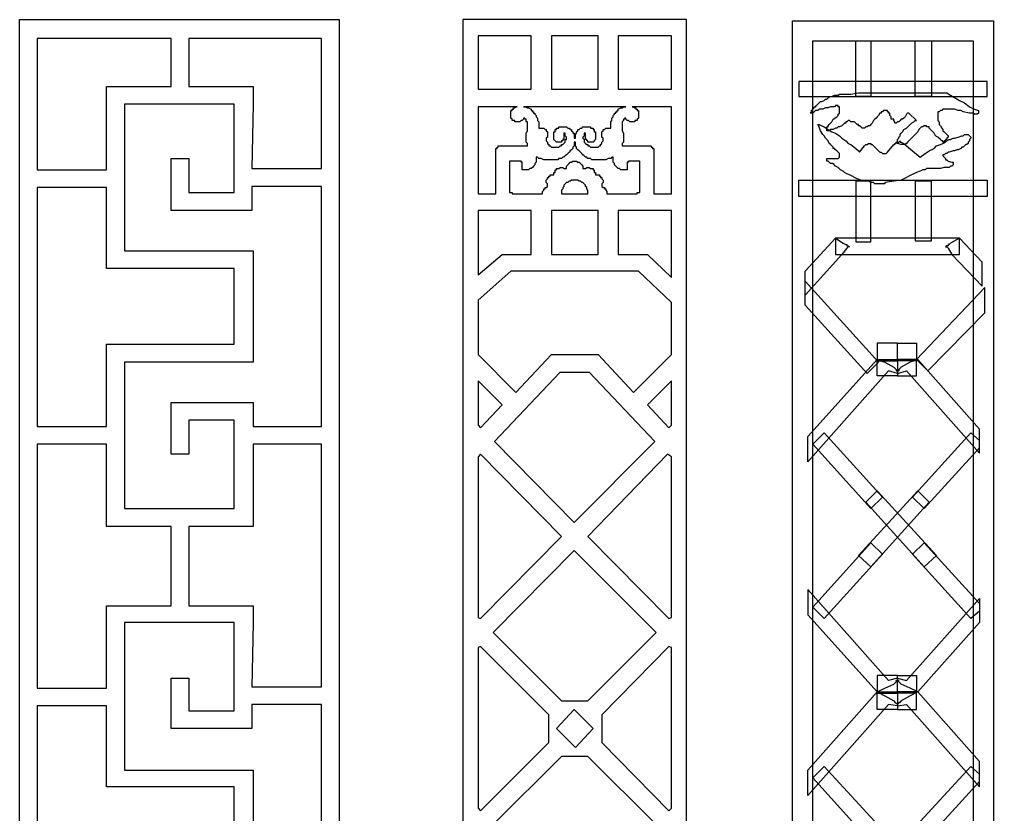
# Model space of a CAD drawing. Extents: x -66030 to 95157, y -13132 to 45879.
# Drawn here: x -4626 to -1615, y 34384 to 36841 of the extents above; entities that cross this region are included whole.
import ezdxf

# ---------------------------------------------------------------- set-up
doc = ezdxf.new("R2010")
doc.units = 0
doc.header["$LTSCALE"] = 100
doc.header["$MEASUREMENT"] = 0
doc.layers.add('3', color=11, linetype='CONTINUOUS')

msp = doc.modelspace()

# ---------------------------------------------------------------- linework, layer by layer
at = {"layer": '3'}
for points in [[(-3638, 31868.9), (-4626.2, 31868.9), (-4626.2, 36841.2), (-3638, 36841.2), (-3638, 31868.9)], [(-3255.2, 31868.9), (-2563.8, 31868.9), (-2563.8, 36841.2), (-3255.2, 36841.2), (-3255.2, 31868.9)], [(-1614.7, 31865), (-2235.7, 31865), (-2235.7, 36837.3), (-1614.7, 36837.3), (-1614.7, 31865)], [(-4571.5, 36376.4), (-4356.7, 36376.4), (-4356.7, 36634.2), (-4356.7, 36634.2), (-4157.5, 36634.2), (-4157.5, 36782.6), (-4571.5, 36782.6), (-4571.5, 36376.4)], [(-4102.8, 36782.6), (-4102.8, 36634.2), (-3962.2, 36634.2), (-3903.6, 36634.2), (-3903.6, 36579.5), (-3907.5, 36380.3), (-3692.7, 36380.3), (-3692.7, 36782.6), (-4102.8, 36782.6)], [(-3044.3, 36790.4), (-3208.3, 36790.4), (-3208.3, 36626.4), (-3044.3, 36626.4), (-3044.3, 36661.6), (-3044.3, 36790.4)], [(-2837.3, 36790.4), (-2981.8, 36790.4), (-2981.8, 36661.6), (-2981.8, 36626.4), (-2907.6, 36626.4), (-2837.3, 36626.4), (-2837.3, 36661.6), (-2837.3, 36790.4)], [(-2610.7, 36626.4), (-2610.7, 36790.4), (-2774.8, 36790.4), (-2774.8, 36661.6), (-2774.8, 36626.4), (-2610.7, 36626.4)], [(-1677.2, 31927.5), (-2173.2, 31927.5), (-2173.2, 36774.8), (-1677.2, 36774.8), (-1677.2, 31927.5)], [(-1993.6, 36774.8), (-1993.6, 36603), (-2040.4, 36603), (-2040.4, 36774.8), (-1993.6, 36774.8)], [(-1806.1, 36774.8), (-1806.1, 36603), (-1856.9, 36603), (-1856.9, 36774.8), (-1806.1, 36774.8)], [(-2216.2, 36603), (-1634.2, 36603), (-1634.2, 36649.8), (-2216.2, 36649.8), (-2216.2, 36603)], [(-1759.2, 36614.7), (-1747.5, 36606.9), (-1720.2, 36591.2), (-1704.5, 36583.4), (-1688.9, 36571.7), (-1673.3, 36563.9), (-1661.6, 36560), (-1661.6, 36556.1), (-1661.6, 36556.1), (-1661.6, 36556.1), (-1661.6, 36552.2), (-1661.6, 36552.2), (-1661.6, 36552.2), (-1661.6, 36552.2), (-1661.6, 36552.2), (-1665.5, 36548.3), (-1665.5, 36548.3), (-1669.4, 36548.3), (-1673.3, 36548.3), (-1677.2, 36552.2), (-1688.9, 36552.2), (-1708.4, 36556.1), (-1716.2, 36560), (-1724.1, 36560), (-1735.8, 36563.9), (-1743.6, 36563.9), (-1755.3, 36563.9), (-1759.2, 36563.9), (-1763.1, 36563.9), (-1767, 36563.9), (-1770.9, 36563.9), (-1774.8, 36560), (-1778.7, 36560), (-1778.7, 36560), (-1782.6, 36556.1), (-1786.6, 36556.1), (-1786.6, 36552.2), (-1786.6, 36552.2), (-1786.6, 36552.2), (-1786.6, 36544.4), (-1786.6, 36544.4), (-1786.6, 36540.5), (-1786.6, 36532.7), (-1786.6, 36528.7), (-1782.6, 36524.8), (-1782.6, 36517), (-1778.7, 36513.1), (-1774.8, 36505.3), (-1774.8, 36505.3), (-1770.9, 36501.4), (-1770.9, 36497.5), (-1767, 36493.6), (-1763.1, 36489.7), (-1763.1, 36489.7), (-1759.2, 36485.8), (-1755.3, 36481.9), (-1755.3, 36478), (-1759.2, 36474.1), (-1759.2, 36470.2), (-1763.1, 36470.2), (-1763.1, 36466.3), (-1767, 36466.3), (-1767, 36466.3), (-1767, 36462.3), (-1770.9, 36462.3), (-1770.9, 36466.3), (-1770.9, 36466.3), (-1774.8, 36466.3), (-1774.8, 36466.3), (-1778.7, 36470.2), (-1786.6, 36478), (-1794.4, 36481.9), (-1798.3, 36489.7), (-1810, 36501.4), (-1813.9, 36505.3), (-1813.9, 36509.2), (-1817.8, 36509.2), (-1817.8, 36509.2), (-1821.7, 36509.2), (-1821.7, 36513.1), (-1825.6, 36513.1), (-1829.5, 36513.1), (-1829.5, 36513.1), (-1833.4, 36509.2), (-1837.3, 36509.2), (-1837.3, 36509.2), (-1841.2, 36505.3), (-1841.2, 36505.3), (-1841.2, 36505.3), (-1845.1, 36501.4), (-1849, 36493.6), (-1856.9, 36485.8), (-1860.8, 36481.9), (-1864.7, 36478), (-1868.6, 36474.1), (-1872.5, 36470.2), (-1876.4, 36466.3), (-1880.3, 36462.3), (-1884.2, 36458.4), (-1888.1, 36454.5), (-1892, 36454.5), (-1895.9, 36454.5), (-1895.9, 36454.5), (-1899.8, 36454.5), (-1899.8, 36454.5), (-1899.8, 36454.5), (-1911.5, 36458.4), (-1911.5, 36458.4), (-1911.5, 36462.3), (-1911.5, 36466.3), (-1911.5, 36470.2), (-1911.5, 36470.2), (-1907.6, 36474.1), (-1907.6, 36478), (-1903.7, 36481.9), (-1903.7, 36485.8), (-1899.8, 36489.7), (-1895.9, 36493.6), (-1892, 36501.4), (-1884.2, 36505.3), (-1868.6, 36520.9), (-1860.8, 36524.8), (-1856.9, 36528.7), (-1853, 36528.7), (-1876.4, 36552.2), (-1880.3, 36552.2), (-1884.2, 36548.3), (-1888.1, 36540.5), (-1892, 36536.6), (-1895.9, 36532.7), (-1899.8, 36532.7), (-1903.7, 36528.7), (-1907.6, 36524.8), (-1911.5, 36524.8), (-1915.4, 36520.9), (-1915.4, 36520.9), (-1915.4, 36520.9), (-1919.4, 36520.9), (-1919.4, 36520.9), (-1919.4, 36524.8), (-1919.4, 36524.8), (-1923.3, 36528.7), (-1923.3, 36532.7), (-1927.2, 36532.7), (-1927.2, 36532.7), (-1927.2, 36532.7), (-1931.1, 36532.7), (-1931.1, 36532.7), (-1931.1, 36532.7), (-1931.1, 36532.7), (-1931.1, 36540.5), (-1931.1, 36540.5), (-1935, 36544.4), (-1935, 36548.3), (-1935, 36552.2), (-1938.9, 36552.2), (-1938.9, 36556.1), (-1942.8, 36556.1), (-1942.8, 36556.1), (-1942.8, 36560), (-1946.7, 36560), (-1946.7, 36560), (-1946.7, 36560), (-1950.6, 36560), (-1950.6, 36560), (-1954.5, 36560), (-1954.5, 36560), (-1958.4, 36556.1), (-1962.3, 36556.1), (-1962.3, 36552.2), (-1966.2, 36552.2), (-1970.1, 36544.4), (-1974, 36540.5), (-1977.9, 36536.6), (-1981.9, 36532.7), (-1985.8, 36528.7), (-1989.7, 36520.9), (-1993.6, 36517), (-1997.5, 36513.1), (-2001.4, 36513.1), (-2005.3, 36509.2), (-2005.3, 36509.2), (-2009.2, 36509.2), (-2013.1, 36505.3), (-2013.1, 36505.3), (-2017, 36505.3), (-2017, 36505.3), (-2020.9, 36505.3), (-2020.9, 36505.3), (-2024.8, 36509.2), (-2028.7, 36513.1), (-2032.6, 36513.1), (-2032.6, 36517), (-2036.5, 36517), (-2040.4, 36520.9), (-2044.3, 36524.8), (-2048.3, 36524.8), (-2056.1, 36524.8), (-2060, 36528.7), (-2060, 36528.7), (-2063.9, 36528.7), (-2063.9, 36528.7), (-2067.8, 36524.8), (-2067.8, 36524.8), (-2071.7, 36524.8), (-2071.7, 36524.8), (-2071.7, 36520.9), (-2075.6, 36520.9), (-2079.5, 36517), (-2083.4, 36513.1), (-2091.2, 36509.2), (-2095.1, 36509.2), (-2099, 36505.3), (-2102.9, 36505.3), (-2110.7, 36501.4), (-2114.7, 36501.4), (-2118.6, 36501.4), (-2122.5, 36497.5), (-2126.4, 36497.5), (-2130.3, 36497.5), (-2130.3, 36497.5), (-2130.3, 36497.5), (-2130.3, 36501.4), (-2130.3, 36501.4), (-2130.3, 36501.4), (-2130.3, 36501.4), (-2130.3, 36505.3), (-2130.3, 36505.3), (-2130.3, 36509.2), (-2126.4, 36509.2), (-2126.4, 36513.1), (-2122.5, 36517), (-2118.6, 36520.9), (-2114.7, 36524.8), (-2110.7, 36532.7), (-2099, 36540.5), (-2099, 36540.5), (-2095.1, 36544.4), (-2095.1, 36548.3), (-2091.2, 36552.2), (-2091.2, 36552.2), (-2091.2, 36556.1), (-2091.2, 36560), (-2091.2, 36563.9), (-2091.2, 36567.8), (-2091.2, 36571.7), (-2091.2, 36571.7), (-2091.2, 36571.7), (-2095.1, 36571.7), (-2095.1, 36571.7), (-2095.1, 36575.6), (-2099, 36575.6), (-2099, 36575.6), (-2102.9, 36575.6), (-2102.9, 36575.6), (-2106.8, 36571.7), (-2106.8, 36571.7), (-2110.7, 36571.7), (-2118.6, 36571.7), (-2126.4, 36567.8), (-2134.2, 36567.8), (-2142, 36563.9), (-2149.8, 36563.9), (-2153.7, 36563.9), (-2157.6, 36560), (-2165.4, 36560), (-2169.3, 36556.1), (-2173.2, 36552.2), (-2173.2, 36552.2), (-2177.1, 36552.2), (-2177.1, 36552.2), (-2177.1, 36552.2), (-2181.1, 36552.2), (-2181.1, 36552.2), (-2181.1, 36552.2), (-2177.1, 36556.1), (-2177.1, 36560), (-2177.1, 36560), (-2173.2, 36563.9), (-2173.2, 36563.9), (-2169.3, 36567.8), (-2169.3, 36571.7), (-2165.4, 36571.7), (-2161.5, 36575.6), (-2157.6, 36579.5), (-2157.6, 36579.5), (-2153.7, 36583.4), (-2149.8, 36587.3), (-2145.9, 36587.3), (-2138.1, 36591.2), (-2134.2, 36595.2), (-2130.3, 36595.2), (-2126.4, 36599.1), (-2118.6, 36603), (-2114.7, 36603), (-2106.8, 36606.9), (-2102.9, 36606.9), (-2095.1, 36606.9), (-2091.2, 36610.8), (-2083.4, 36610.8), (-2075.6, 36610.8), (-2056.1, 36610.8), (-2032.6, 36614.7), (-2009.2, 36614.7), (-1981.9, 36614.7), (-1954.5, 36614.7), (-1899.8, 36614.7), (-1845.1, 36614.7), (-1802.2, 36614.7), (-1759.2, 36614.7)], [(-3692.7, 36325.6), (-3907.5, 36325.6), (-3907.5, 36251.4), (-3958.3, 36251.4), (-4102.8, 36251.4), (-4145.8, 36251.4), (-4157.5, 36251.4), (-4157.5, 36411.6), (-4102.8, 36411.6), (-4102.8, 36306.1), (-3962.2, 36306.1), (-3962.2, 36579.5), (-4302, 36579.5), (-4302, 36126.4), (-3927, 36126.4), (-3903.6, 36126.4), (-3903.6, 35837.4), (-3903.6, 35782.7), (-4302, 35782.7), (-4302, 35329.6), (-3962.2, 35329.6), (-3962.2, 35603), (-4102.8, 35603), (-4102.8, 35497.6), (-4157.5, 35497.6), (-4157.5, 35657.7), (-4153.6, 35657.7), (-3903.6, 35657.7), (-3903.6, 35603), (-3903.6, 35583.5), (-3692.7, 35583.5), (-3692.7, 36325.6)], [(-3208.3, 36571.7), (-3208.3, 36302.2), (-3153.6, 36302.2), (-3153.6, 36435), (-3153.6, 36438.9), (-3153.6, 36438.9), (-3153.6, 36438.9), (-3153.6, 36438.9), (-3153.6, 36438.9), (-3153.6, 36438.9), (-3153.6, 36438.9), (-3153.6, 36438.9), (-3153.6, 36438.9), (-3153.6, 36438.9), (-3153.6, 36438.9), (-3153.6, 36442.8), (-3153.6, 36442.8), (-3149.7, 36442.8), (-3149.7, 36446.7), (-3149.7, 36446.7), (-3145.8, 36446.7), (-3145.8, 36446.7), (-3145.8, 36450.6), (-3145.8, 36450.6), (-3141.9, 36450.6), (-3141.9, 36450.6), (-3122.4, 36450.6), (-3122.4, 36450.6), (-3056, 36450.6), (-3056, 36454.5), (-3056, 36458.4), (-3059.9, 36462.3), (-3059.9, 36462.3), (-3059.9, 36466.3), (-3059.9, 36470.2), (-3059.9, 36478), (-3059.9, 36485.8), (-3059.9, 36489.7), (-3056, 36497.5), (-3056, 36501.4), (-3056, 36509.2), (-3056, 36513.1), (-3056, 36517), (-3056, 36524.8), (-3059.9, 36524.8), (-3059.9, 36528.7), (-3059.9, 36528.7), (-3059.9, 36532.7), (-3059.9, 36532.7), (-3063.8, 36532.7), (-3063.8, 36536.6), (-3067.7, 36536.6), (-3067.7, 36536.6), (-3067.7, 36532.7), (-3067.7, 36532.7), (-3071.6, 36528.7), (-3071.6, 36528.7), (-3075.5, 36528.7), (-3075.5, 36528.7), (-3079.4, 36524.8), (-3079.4, 36524.8), (-3083.3, 36524.8), (-3083.3, 36524.8), (-3087.2, 36524.8), (-3091.1, 36524.8), (-3091.1, 36524.8), (-3095.1, 36524.8), (-3095.1, 36528.7), (-3099, 36528.7), (-3102.9, 36528.7), (-3102.9, 36532.7), (-3102.9, 36532.7), (-3106.8, 36536.6), (-3106.8, 36540.5), (-3106.8, 36540.5), (-3106.8, 36544.4), (-3106.8, 36548.3), (-3106.8, 36548.3), (-3106.8, 36552.2), (-3106.8, 36556.1), (-3106.8, 36556.1), (-3106.8, 36560), (-3102.9, 36560), (-3102.9, 36563.9), (-3102.9, 36563.9), (-3099, 36563.9), (-3099, 36567.8), (-3095.1, 36567.8), (-3091.1, 36571.7), (-3087.2, 36571.7), (-3087.2, 36571.7), (-3208.3, 36571.7)], [(-2907.6, 36474.1), (-2907.6, 36474.1), (-2907.6, 36474.1), (-2907.6, 36478), (-2907.6, 36481.9), (-2907.6, 36485.8), (-2903.7, 36489.7), (-2903.7, 36489.7), (-2903.7, 36493.6), (-2899.8, 36497.5), (-2899.8, 36501.4), (-2895.8, 36501.4), (-2891.9, 36505.3), (-2891.9, 36505.3), (-2888, 36505.3), (-2884.1, 36509.2), (-2880.2, 36509.2), (-2876.3, 36509.2), (-2876.3, 36509.2), (-2872.4, 36509.2), (-2868.5, 36509.2), (-2864.6, 36509.2), (-2860.7, 36509.2), (-2860.7, 36505.3), (-2856.8, 36505.3), (-2852.9, 36505.3), (-2852.9, 36501.4), (-2849, 36501.4), (-2849, 36497.5), (-2849, 36493.6), (-2845.1, 36493.6), (-2845.1, 36489.7), (-2845.1, 36485.8), (-2845.1, 36481.9), (-2845.1, 36481.9), (-2845.1, 36478), (-2845.1, 36474.1), (-2845.1, 36470.2), (-2845.1, 36470.2), (-2849, 36466.3), (-2849, 36466.3), (-2849, 36466.3), (-2852.9, 36462.3), (-2852.9, 36462.3), (-2852.9, 36462.3), (-2856.8, 36462.3), (-2856.8, 36462.3), (-2860.7, 36462.3), (-2860.7, 36462.3), (-2864.6, 36462.3), (-2864.6, 36462.3), (-2868.5, 36462.3), (-2868.5, 36466.3), (-2872.4, 36466.3), (-2872.4, 36466.3), (-2872.4, 36466.3), (-2872.4, 36470.2), (-2876.3, 36470.2), (-2876.3, 36470.2), (-2876.3, 36474.1), (-2876.3, 36474.1), (-2876.3, 36478), (-2876.3, 36481.9), (-2876.3, 36485.8), (-2876.3, 36485.8), (-2876.3, 36489.7), (-2876.3, 36489.7), (-2876.3, 36489.7), (-2876.3, 36489.7), (-2876.3, 36489.7), (-2880.2, 36489.7), (-2880.2, 36485.8), (-2880.2, 36485.8), (-2880.2, 36481.9), (-2884.1, 36478), (-2884.1, 36474.1), (-2884.1, 36474.1), (-2880.2, 36470.2), (-2880.2, 36470.2), (-2880.2, 36466.3), (-2880.2, 36462.3), (-2880.2, 36462.3), (-2876.3, 36458.4), (-2876.3, 36458.4), (-2872.4, 36454.5), (-2872.4, 36454.5), (-2868.5, 36454.5), (-2868.5, 36450.6), (-2864.6, 36450.6), (-2864.6, 36450.6), (-2860.7, 36446.7), (-2860.7, 36446.7), (-2856.8, 36446.7), (-2852.9, 36446.7), (-2852.9, 36446.7), (-2849, 36446.7), (-2845.1, 36446.7), (-2845.1, 36446.7), (-2841.2, 36446.7), (-2841.2, 36446.7), (-2837.3, 36446.7), (-2833.4, 36450.6), (-2833.4, 36450.6), (-2829.4, 36450.6), (-2829.4, 36454.5), (-2829.4, 36454.5), (-2825.5, 36458.4), (-2825.5, 36458.4), (-2825.5, 36462.3), (-2825.5, 36462.3), (-2821.6, 36466.3), (-2821.6, 36466.3), (-2821.6, 36470.2), (-2821.6, 36474.1), (-2821.6, 36474.1), (-2825.5, 36478), (-2825.5, 36481.9), (-2825.5, 36485.8), (-2825.5, 36489.7), (-2825.5, 36489.7), (-2825.5, 36493.6), (-2825.5, 36493.6), (-2821.6, 36497.5), (-2821.6, 36497.5), (-2821.6, 36497.5), (-2821.6, 36501.4), (-2821.6, 36501.4), (-2817.7, 36501.4), (-2817.7, 36501.4), (-2813.8, 36505.3), (-2813.8, 36505.3), (-2809.9, 36505.3), (-2806, 36505.3), (-2806, 36505.3), (-2802.1, 36505.3), (-2802.1, 36505.3), (-2798.2, 36505.3), (-2798.2, 36513.1), (-2798.2, 36520.9), (-2798.2, 36524.8), (-2794.3, 36528.7), (-2794.3, 36536.6), (-2790.4, 36540.5), (-2790.4, 36544.4), (-2786.5, 36548.3), (-2786.5, 36548.3), (-2786.5, 36552.2), (-2782.6, 36552.2), (-2782.6, 36556.1), (-2778.7, 36556.1), (-2778.7, 36560), (-2774.8, 36560), (-2774.8, 36563.9), (-2766.9, 36567.8), (-2763, 36567.8), (-2759.1, 36571.7), (-2751.3, 36571.7), (-2907.6, 36571.7), (-3067.7, 36571.7), (-3059.9, 36571.7), (-3056, 36567.8), (-3052.1, 36567.8), (-3044.3, 36563.9), (-3044.3, 36560), (-3040.4, 36560), (-3040.4, 36556.1), (-3036.5, 36556.1), (-3036.5, 36552.2), (-3032.6, 36552.2), (-3032.6, 36548.3), (-3032.6, 36548.3), (-3028.6, 36544.4), (-3028.6, 36540.5), (-3024.7, 36536.6), (-3024.7, 36528.7), (-3020.8, 36524.8), (-3020.8, 36520.9), (-3020.8, 36513.1), (-3020.8, 36505.3), (-3016.9, 36505.3), (-3016.9, 36505.3), (-3013, 36505.3), (-3009.1, 36505.3), (-3009.1, 36505.3), (-3005.2, 36505.3), (-3005.2, 36505.3), (-3001.3, 36501.4), (-3001.3, 36501.4), (-2997.4, 36501.4), (-2997.4, 36501.4), (-2997.4, 36497.5), (-2997.4, 36497.5), (-2997.4, 36497.5), (-2993.5, 36493.6), (-2993.5, 36493.6), (-2993.5, 36489.7), (-2993.5, 36489.7), (-2993.5, 36485.8), (-2993.5, 36481.9), (-2993.5, 36478), (-2997.4, 36474.1), (-2997.4, 36474.1), (-2997.4, 36470.2), (-2997.4, 36466.3), (-2997.4, 36466.3), (-2993.5, 36462.3), (-2993.5, 36462.3), (-2993.5, 36458.4), (-2993.5, 36458.4), (-2989.6, 36454.5), (-2989.6, 36454.5), (-2989.6, 36450.6), (-2985.7, 36450.6), (-2985.7, 36450.6), (-2981.8, 36446.7), (-2977.9, 36446.7), (-2977.9, 36446.7), (-2974, 36446.7), (-2974, 36446.7), (-2970.1, 36446.7), (-2966.2, 36446.7), (-2966.2, 36446.7), (-2962.2, 36446.7), (-2958.3, 36446.7), (-2958.3, 36446.7), (-2954.4, 36450.6), (-2954.4, 36450.6), (-2950.5, 36450.6), (-2950.5, 36454.5), (-2946.6, 36454.5), (-2946.6, 36454.5), (-2942.7, 36458.4), (-2942.7, 36458.4), (-2938.8, 36462.3), (-2938.8, 36462.3), (-2938.8, 36466.3), (-2938.8, 36470.2), (-2934.9, 36470.2), (-2934.9, 36474.1), (-2934.9, 36474.1), (-2934.9, 36478), (-2938.8, 36481.9), (-2938.8, 36485.8), (-2938.8, 36485.8), (-2938.8, 36489.7), (-2942.7, 36489.7), (-2942.7, 36489.7), (-2942.7, 36489.7), (-2942.7, 36489.7), (-2942.7, 36489.7), (-2942.7, 36485.8), (-2942.7, 36485.8), (-2942.7, 36481.9), (-2942.7, 36478), (-2942.7, 36474.1), (-2942.7, 36474.1), (-2942.7, 36470.2), (-2942.7, 36470.2), (-2946.6, 36470.2), (-2946.6, 36466.3), (-2946.6, 36466.3), (-2946.6, 36466.3), (-2950.5, 36466.3), (-2950.5, 36462.3), (-2954.4, 36462.3), (-2954.4, 36462.3), (-2958.3, 36462.3), (-2958.3, 36462.3), (-2962.2, 36462.3), (-2962.2, 36462.3), (-2966.2, 36462.3), (-2966.2, 36462.3), (-2966.2, 36462.3), (-2970.1, 36466.3), (-2970.1, 36466.3), (-2970.1, 36466.3), (-2974, 36470.2), (-2974, 36470.2), (-2974, 36474.1), (-2974, 36478), (-2974, 36481.9), (-2974, 36481.9), (-2974, 36485.8), (-2974, 36489.7), (-2974, 36493.6), (-2970.1, 36493.6), (-2970.1, 36497.5), (-2970.1, 36501.4), (-2966.2, 36501.4), (-2966.2, 36505.3), (-2962.2, 36505.3), (-2958.3, 36505.3), (-2958.3, 36509.2), (-2954.4, 36509.2), (-2950.5, 36509.2), (-2946.6, 36509.2), (-2942.7, 36509.2), (-2942.7, 36509.2), (-2938.8, 36509.2), (-2934.9, 36509.2), (-2931, 36505.3), (-2927.1, 36505.3), (-2927.1, 36505.3), (-2923.2, 36501.4), (-2919.3, 36501.4), (-2919.3, 36497.5), (-2915.4, 36493.6), (-2915.4, 36489.7), (-2911.5, 36489.7), (-2911.5, 36485.8), (-2911.5, 36481.9), (-2911.5, 36478), (-2911.5, 36474.1), (-2911.5, 36474.1), (-2907.6, 36474.1)], [(-2610.7, 36302.2), (-2610.7, 36571.7), (-2731.8, 36571.7), (-2731.8, 36571.7), (-2727.9, 36571.7), (-2724, 36567.8), (-2720.1, 36567.8), (-2720.1, 36563.9), (-2716.2, 36563.9), (-2716.2, 36563.9), (-2716.2, 36560), (-2712.3, 36560), (-2712.3, 36556.1), (-2712.3, 36556.1), (-2712.3, 36552.2), (-2712.3, 36548.3), (-2712.3, 36548.3), (-2712.3, 36544.4), (-2712.3, 36540.5), (-2712.3, 36540.5), (-2712.3, 36536.6), (-2716.2, 36532.7), (-2716.2, 36532.7), (-2716.2, 36528.7), (-2720.1, 36528.7), (-2724, 36528.7), (-2724, 36524.8), (-2727.9, 36524.8), (-2727.9, 36524.8), (-2731.8, 36524.8), (-2735.7, 36524.8), (-2735.7, 36524.8), (-2739.6, 36524.8), (-2739.6, 36524.8), (-2743.5, 36528.7), (-2743.5, 36528.7), (-2747.4, 36528.7), (-2747.4, 36528.7), (-2751.3, 36532.7), (-2751.3, 36532.7), (-2751.3, 36536.6), (-2751.3, 36536.6), (-2755.2, 36536.6), (-2755.2, 36532.7), (-2755.2, 36532.7), (-2759.1, 36532.7), (-2759.1, 36528.7), (-2759.1, 36528.7), (-2763, 36524.8), (-2763, 36517), (-2763, 36513.1), (-2763, 36509.2), (-2763, 36501.4), (-2763, 36497.5), (-2759.1, 36489.7), (-2759.1, 36485.8), (-2759.1, 36478), (-2759.1, 36470.2), (-2759.1, 36466.3), (-2759.1, 36462.3), (-2759.1, 36462.3), (-2763, 36458.4), (-2763, 36454.5), (-2763, 36450.6), (-2696.6, 36450.6), (-2696.6, 36450.6), (-2677.1, 36450.6), (-2677.1, 36450.6), (-2673.2, 36450.6), (-2673.2, 36450.6), (-2673.2, 36446.7), (-2673.2, 36446.7), (-2669.3, 36446.7), (-2669.3, 36446.7), (-2669.3, 36442.8), (-2665.4, 36442.8), (-2665.4, 36442.8), (-2665.4, 36438.9), (-2665.4, 36438.9), (-2665.4, 36438.9), (-2665.4, 36438.9), (-2665.4, 36438.9), (-2665.4, 36438.9), (-2665.4, 36438.9), (-2665.4, 36438.9), (-2665.4, 36438.9), (-2665.4, 36438.9), (-2665.4, 36438.9), (-2665.4, 36435), (-2665.4, 36302.2), (-2610.7, 36302.2)], [(-1950.6, 36337.4), (-1950.6, 36333.5), (-1954.5, 36333.5), (-1954.5, 36333.5), (-1958.4, 36333.5), (-1962.3, 36333.5), (-1962.3, 36333.5), (-1970.1, 36333.5), (-1974, 36333.5), (-1981.9, 36333.5), (-1985.8, 36337.4), (-1993.6, 36337.4), (-2001.4, 36341.3), (-2013.1, 36341.3), (-2024.8, 36345.2), (-2036.5, 36349.1), (-2044.3, 36353), (-2052.2, 36356.9), (-2060, 36360.8), (-2067.8, 36364.7), (-2075.6, 36368.6), (-2079.5, 36372.5), (-2087.3, 36376.4), (-2095.1, 36384.2), (-2102.9, 36388.1), (-2110.7, 36395.9), (-2118.6, 36395.9), (-2122.5, 36399.9), (-2126.4, 36403.8), (-2126.4, 36403.8), (-2130.3, 36403.8), (-2130.3, 36403.8), (-2130.3, 36407.7), (-2130.3, 36407.7), (-2130.3, 36407.7), (-2130.3, 36407.7), (-2130.3, 36407.7), (-2130.3, 36407.7), (-2130.3, 36411.6), (-2126.4, 36411.6), (-2122.5, 36411.6), (-2118.6, 36411.6), (-2114.7, 36411.6), (-2106.8, 36411.6), (-2099, 36411.6), (-2095.1, 36411.6), (-2091.2, 36415.5), (-2091.2, 36415.5), (-2091.2, 36415.5), (-2091.2, 36415.5), (-2091.2, 36415.5), (-2091.2, 36419.4), (-2091.2, 36419.4), (-2091.2, 36423.3), (-2091.2, 36423.3), (-2091.2, 36427.2), (-2095.1, 36431.1), (-2099, 36435), (-2099, 36435), (-2102.9, 36438.9), (-2106.8, 36442.8), (-2110.7, 36442.8), (-2110.7, 36446.7), (-2118.6, 36454.5), (-2122.5, 36458.4), (-2126.4, 36466.3), (-2134.2, 36474.1), (-2138.1, 36481.9), (-2142, 36485.8), (-2149.8, 36497.5), (-2153.7, 36509.2), (-2157.6, 36517), (-2153.7, 36517), (-2145.9, 36513.1), (-2138.1, 36509.2), (-2126.4, 36501.4), (-2114.7, 36493.6), (-2102.9, 36489.7), (-2091.2, 36481.9), (-2083.4, 36474.1), (-2071.7, 36466.3), (-2063.9, 36458.4), (-2056.1, 36454.5), (-2040.4, 36442.8), (-2032.6, 36435), (-2028.7, 36431.1), (-2013.1, 36450.6), (-2009.2, 36454.5), (-2009.2, 36454.5), (-2005.3, 36454.5), (-2001.4, 36458.4), (-2001.4, 36458.4), (-1997.5, 36458.4), (-1997.5, 36458.4), (-1993.6, 36458.4), (-1993.6, 36454.5), (-1989.7, 36454.5), (-1989.7, 36454.5), (-1989.7, 36454.5), (-1985.8, 36450.6), (-1985.8, 36450.6), (-1966.2, 36431.1), (-1966.2, 36431.1), (-1962.3, 36431.1), (-1962.3, 36431.1), (-1958.4, 36427.2), (-1958.4, 36427.2), (-1954.5, 36427.2), (-1950.6, 36427.2), (-1946.7, 36427.2), (-1946.7, 36427.2), (-1942.8, 36431.1), (-1923.3, 36454.5), (-1919.4, 36454.5), (-1919.4, 36458.4), (-1915.4, 36458.4), (-1915.4, 36462.3), (-1911.5, 36462.3), (-1911.5, 36462.3), (-1907.6, 36462.3), (-1907.6, 36462.3), (-1903.7, 36466.3), (-1903.7, 36462.3), (-1899.8, 36462.3), (-1899.8, 36462.3), (-1892, 36458.4), (-1884.2, 36450.6), (-1864.7, 36435), (-1841.2, 36415.5), (-1825.6, 36427.2), (-1813.9, 36435), (-1798.3, 36442.8), (-1790.5, 36450.6), (-1778.7, 36454.5), (-1770.9, 36458.4), (-1763.1, 36462.3), (-1759.2, 36466.3), (-1751.4, 36470.2), (-1747.5, 36470.2), (-1739.7, 36474.1), (-1735.8, 36474.1), (-1724.1, 36478), (-1712.3, 36481.9), (-1708.4, 36481.9), (-1704.5, 36485.8), (-1696.7, 36485.8), (-1696.7, 36485.8), (-1692.8, 36485.8), (-1688.9, 36481.9), (-1688.9, 36481.9), (-1688.9, 36481.9), (-1688.9, 36481.9), (-1685, 36478), (-1685, 36478), (-1685, 36474.1), (-1685, 36474.1), (-1688.9, 36470.2), (-1688.9, 36470.2), (-1688.9, 36470.2), (-1688.9, 36466.3), (-1688.9, 36466.3), (-1692.8, 36462.3), (-1692.8, 36458.4), (-1696.7, 36454.5), (-1700.6, 36454.5), (-1704.5, 36450.6), (-1708.4, 36446.7), (-1712.3, 36446.7), (-1716.2, 36442.8), (-1724.1, 36438.9), (-1728, 36438.9), (-1735.8, 36435), (-1739.7, 36435), (-1751.4, 36431.1), (-1755.3, 36431.1), (-1759.2, 36427.2), (-1763.1, 36427.2), (-1767, 36423.3), (-1767, 36423.3), (-1767, 36423.3), (-1770.9, 36423.3), (-1770.9, 36419.4), (-1770.9, 36419.4), (-1770.9, 36419.4), (-1770.9, 36419.4), (-1770.9, 36419.4), (-1767, 36415.5), (-1767, 36415.5), (-1763.1, 36411.6), (-1763.1, 36407.7), (-1759.2, 36407.7), (-1755.3, 36403.8), (-1743.6, 36399.9), (-1743.6, 36399.9), (-1739.7, 36399.9), (-1739.7, 36395.9), (-1739.7, 36395.9), (-1739.7, 36395.9), (-1739.7, 36395.9), (-1739.7, 36392), (-1739.7, 36392), (-1739.7, 36392), (-1739.7, 36392), (-1743.6, 36388.1), (-1747.5, 36388.1), (-1751.4, 36384.2), (-1755.3, 36384.2), (-1759.2, 36384.2), (-1767, 36384.2), (-1778.7, 36380.3), (-1782.6, 36380.3), (-1790.5, 36380.3), (-1794.4, 36380.3), (-1798.3, 36380.3), (-1806.1, 36380.3), (-1810, 36380.3), (-1817.8, 36380.3), (-1821.7, 36380.3), (-1825.6, 36376.4), (-1833.4, 36376.4), (-1841.2, 36372.5), (-1853, 36368.6), (-1860.8, 36364.7), (-1868.6, 36360.8), (-1876.4, 36356.9), (-1884.2, 36353), (-1892, 36349.1), (-1899.8, 36345.2), (-1899.8, 36345.2), (-1950.6, 36337.4)], [(-2907.6, 36403.8), (-2907.6, 36403.8), (-2903.7, 36403.8), (-2903.7, 36403.8), (-2899.8, 36399.9), (-2899.8, 36399.9), (-2895.8, 36399.9), (-2895.8, 36399.9), (-2891.9, 36395.9), (-2891.9, 36395.9), (-2888, 36392), (-2888, 36392), (-2888, 36392), (-2884.1, 36388.1), (-2884.1, 36384.2), (-2884.1, 36384.2), (-2884.1, 36380.3), (-2880.2, 36380.3), (-2876.3, 36380.3), (-2872.4, 36384.2), (-2872.4, 36384.2), (-2868.5, 36384.2), (-2864.6, 36384.2), (-2864.6, 36384.2), (-2860.7, 36380.3), (-2860.7, 36380.3), (-2856.8, 36380.3), (-2856.8, 36380.3), (-2856.8, 36380.3), (-2852.9, 36380.3), (-2852.9, 36376.4), (-2852.9, 36376.4), (-2849, 36376.4), (-2849, 36372.5), (-2849, 36368.6), (-2845.1, 36368.6), (-2845.1, 36364.7), (-2845.1, 36360.8), (-2845.1, 36360.8), (-2841.2, 36360.8), (-2837.3, 36360.8), (-2837.3, 36360.8), (-2833.4, 36360.8), (-2833.4, 36356.9), (-2829.4, 36356.9), (-2829.4, 36356.9), (-2829.4, 36353), (-2825.5, 36353), (-2825.5, 36353), (-2825.5, 36349.1), (-2825.5, 36349.1), (-2821.6, 36345.2), (-2821.6, 36341.3), (-2821.6, 36337.4), (-2821.6, 36337.4), (-2825.5, 36333.5), (-2825.5, 36329.5), (-2825.5, 36325.6), (-2825.5, 36325.6), (-2821.6, 36321.7), (-2821.6, 36321.7), (-2817.7, 36321.7), (-2817.7, 36317.8), (-2813.8, 36317.8), (-2813.8, 36317.8), (-2813.8, 36313.9), (-2813.8, 36313.9), (-2809.9, 36310), (-2809.9, 36306.1), (-2809.9, 36306.1), (-2809.9, 36302.2), (-2720.1, 36302.2), (-2716.2, 36302.2), (-2716.2, 36306.1), (-2712.3, 36306.1), (-2712.3, 36306.1), (-2712.3, 36306.1), (-2708.4, 36306.1), (-2708.4, 36310), (-2708.4, 36310), (-2708.4, 36310), (-2708.4, 36399.9), (-2708.4, 36399.9), (-2708.4, 36403.8), (-2712.3, 36403.8), (-2712.3, 36403.8), (-2712.3, 36403.8), (-2716.2, 36403.8), (-2720.1, 36403.8), (-2724, 36403.8), (-2724, 36403.8), (-2731.8, 36403.8), (-2731.8, 36403.8), (-2735.7, 36403.8), (-2735.7, 36403.8), (-2739.6, 36403.8), (-2743.5, 36403.8), (-2743.5, 36403.8), (-2743.5, 36399.9), (-2747.4, 36399.9), (-2747.4, 36395.9), (-2747.4, 36395.9), (-2747.4, 36392), (-2747.4, 36392), (-2747.4, 36388.1), (-2747.4, 36384.2), (-2747.4, 36380.3), (-2747.4, 36380.3), (-2747.4, 36376.4), (-2751.3, 36376.4), (-2755.2, 36376.4), (-2759.1, 36376.4), (-2766.9, 36376.4), (-2770.9, 36380.3), (-2774.8, 36380.3), (-2778.7, 36384.2), (-2778.7, 36384.2), (-2782.6, 36388.1), (-2782.6, 36388.1), (-2782.6, 36388.1), (-2786.5, 36392), (-2786.5, 36395.9), (-2790.4, 36399.9), (-2790.4, 36403.8), (-2790.4, 36407.7), (-2790.4, 36411.6), (-2790.4, 36415.5), (-2794.3, 36415.5), (-2794.3, 36415.5), (-2798.2, 36411.6), (-2806, 36411.6), (-2813.8, 36407.7), (-2821.6, 36407.7), (-2829.4, 36407.7), (-2833.4, 36407.7), (-2837.3, 36407.7), (-2841.2, 36407.7), (-2845.1, 36407.7), (-2849, 36407.7), (-2849, 36407.7), (-2856.8, 36407.7), (-2860.7, 36411.6), (-2868.5, 36411.6), (-2872.4, 36415.5), (-2876.3, 36415.5), (-2880.2, 36419.4), (-2884.1, 36423.3), (-2888, 36427.2), (-2891.9, 36431.1), (-2895.8, 36435), (-2899.8, 36438.9), (-2903.7, 36442.8), (-2903.7, 36446.7), (-2907.6, 36450.6), (-2907.6, 36458.4), (-2907.6, 36462.3), (-2907.6, 36462.3), (-2907.6, 36462.3), (-2911.5, 36462.3), (-2911.5, 36462.3), (-2911.5, 36458.4), (-2911.5, 36450.6), (-2915.4, 36446.7), (-2915.4, 36442.8), (-2919.3, 36438.9), (-2923.2, 36435), (-2927.1, 36431.1), (-2931, 36427.2), (-2934.9, 36423.3), (-2938.8, 36419.4), (-2942.7, 36415.5), (-2946.6, 36415.5), (-2950.5, 36411.6), (-2958.3, 36411.6), (-2962.2, 36407.7), (-2970.1, 36407.7), (-2970.1, 36407.7), (-2974, 36407.7), (-2977.9, 36407.7), (-2981.8, 36407.7), (-2985.7, 36407.7), (-2989.6, 36407.7), (-2997.4, 36407.7), (-3005.2, 36407.7), (-3013, 36411.6), (-3020.8, 36411.6), (-3024.7, 36415.5), (-3024.7, 36415.5), (-3028.6, 36415.5), (-3028.6, 36411.6), (-3028.6, 36407.7), (-3028.6, 36403.8), (-3028.6, 36399.9), (-3032.6, 36395.9), (-3032.6, 36392), (-3036.5, 36388.1), (-3036.5, 36388.1), (-3036.5, 36388.1), (-3040.4, 36384.2), (-3040.4, 36384.2), (-3044.3, 36380.3), (-3048.2, 36380.3), (-3052.1, 36376.4), (-3059.9, 36376.4), (-3063.8, 36376.4), (-3067.7, 36376.4), (-3071.6, 36376.4), (-3071.6, 36380.3), (-3071.6, 36380.3), (-3071.6, 36384.2), (-3071.6, 36388.1), (-3071.6, 36392), (-3071.6, 36392), (-3071.6, 36395.9), (-3071.6, 36395.9), (-3071.6, 36399.9), (-3075.5, 36399.9), (-3075.5, 36403.8), (-3075.5, 36403.8), (-3079.4, 36403.8), (-3083.3, 36403.8), (-3083.3, 36403.8), (-3087.2, 36403.8), (-3087.2, 36403.8), (-3095.1, 36403.8), (-3095.1, 36403.8), (-3099, 36403.8), (-3102.9, 36403.8), (-3106.8, 36403.8), (-3106.8, 36403.8), (-3106.8, 36403.8), (-3110.7, 36403.8), (-3110.7, 36399.9), (-3110.7, 36399.9), (-3110.7, 36310), (-3110.7, 36310), (-3110.7, 36310), (-3110.7, 36306.1), (-3106.8, 36306.1), (-3106.8, 36306.1), (-3106.8, 36306.1), (-3102.9, 36306.1), (-3102.9, 36302.2), (-3099, 36302.2), (-3009.1, 36302.2), (-3009.1, 36306.1), (-3009.1, 36306.1), (-3009.1, 36310), (-3005.2, 36313.9), (-3005.2, 36313.9), (-3005.2, 36317.8), (-3005.2, 36317.8), (-3001.3, 36317.8), (-3001.3, 36321.7), (-2997.4, 36321.7), (-2997.4, 36321.7), (-2993.5, 36325.6), (-2993.5, 36325.6), (-2993.5, 36329.5), (-2993.5, 36333.5), (-2997.4, 36337.4), (-2997.4, 36337.4), (-2997.4, 36341.3), (-2997.4, 36345.2), (-2993.5, 36349.1), (-2993.5, 36349.1), (-2993.5, 36353), (-2993.5, 36353), (-2989.6, 36353), (-2989.6, 36356.9), (-2989.6, 36356.9), (-2985.7, 36356.9), (-2985.7, 36360.8), (-2981.8, 36360.8), (-2981.8, 36360.8), (-2977.9, 36360.8), (-2974, 36360.8), (-2974, 36360.8), (-2974, 36364.7), (-2974, 36368.6), (-2970.1, 36368.6), (-2970.1, 36372.5), (-2970.1, 36376.4), (-2966.2, 36376.4), (-2966.2, 36376.4), (-2966.2, 36380.3), (-2962.2, 36380.3), (-2962.2, 36380.3), (-2958.3, 36380.3), (-2958.3, 36380.3), (-2954.4, 36384.2), (-2954.4, 36384.2), (-2950.5, 36384.2), (-2946.6, 36384.2), (-2946.6, 36384.2), (-2942.7, 36380.3), (-2938.8, 36380.3), (-2934.9, 36380.3), (-2934.9, 36384.2), (-2934.9, 36384.2), (-2934.9, 36388.1), (-2931, 36392), (-2931, 36392), (-2931, 36392), (-2927.1, 36395.9), (-2927.1, 36395.9), (-2923.2, 36399.9), (-2923.2, 36399.9), (-2919.3, 36399.9), (-2919.3, 36399.9), (-2915.4, 36403.8), (-2915.4, 36403.8), (-2911.5, 36403.8), (-2907.6, 36403.8)], [(-4571.5, 35583.5), (-4356.7, 35583.5), (-4356.7, 35837.4), (-4352.8, 35837.4), (-4302, 35837.4), (-3962.2, 35837.4), (-3962.2, 36071.8), (-4356.7, 36071.8), (-4356.7, 36321.7), (-4571.5, 36321.7), (-4571.5, 35583.5)], [(-2907.6, 36302.2), (-2907.6, 36302.2), (-2868.5, 36302.2), (-2868.5, 36306.1), (-2868.5, 36310), (-2868.5, 36313.9), (-2872.4, 36317.8), (-2872.4, 36321.7), (-2872.4, 36321.7), (-2876.3, 36325.6), (-2876.3, 36329.5), (-2880.2, 36333.5), (-2884.1, 36337.4), (-2888, 36337.4), (-2891.9, 36341.3), (-2891.9, 36341.3), (-2895.8, 36341.3), (-2899.8, 36345.2), (-2903.7, 36345.2), (-2907.6, 36345.2), (-2907.6, 36345.2), (-2911.5, 36345.2), (-2915.4, 36345.2), (-2919.3, 36345.2), (-2923.2, 36341.3), (-2927.1, 36341.3), (-2927.1, 36341.3), (-2931, 36337.4), (-2934.9, 36337.4), (-2938.8, 36333.5), (-2942.7, 36329.5), (-2942.7, 36325.6), (-2946.6, 36321.7), (-2946.6, 36321.7), (-2946.6, 36317.8), (-2950.5, 36313.9), (-2950.5, 36310), (-2950.5, 36306.1), (-2950.5, 36302.2), (-2911.5, 36302.2), (-2907.6, 36302.2)], [(-2216.2, 36345.2), (-1634.2, 36345.2), (-1634.2, 36294.4), (-2216.2, 36294.4), (-2216.2, 36345.2)], [(-1993.6, 36153.8), (-1993.6, 36341.3), (-2040.4, 36341.3), (-2040.4, 36153.8), (-1993.6, 36153.8)], [(-1806.1, 36157.7), (-1806.1, 36341.3), (-1856.9, 36341.3), (-1856.9, 36157.7), (-1806.1, 36157.7)], [(-3208.3, 36251.4), (-3208.3, 36052.2), (-3134.1, 36114.7), (-3134.1, 36114.7), (-3134.1, 36114.7), (-3044.3, 36114.7), (-3044.3, 36251.4), (-3208.3, 36251.4)], [(-2907.6, 36114.7), (-2837.3, 36114.7), (-2837.3, 36251.4), (-2907.6, 36251.4), (-2981.8, 36251.4), (-2981.8, 36114.7), (-2907.6, 36114.7)], [(-2610.7, 36044.4), (-2610.7, 36251.4), (-2774.8, 36251.4), (-2774.8, 36114.7), (-2684.9, 36114.7), (-2684.9, 36114.7), (-2684.9, 36114.7), (-2610.7, 36044.4)], [(-2196.7, 36063.9), (-2102.9, 36165.5), (-2079.5, 36149.9), (-2071.7, 36146), (-2067.8, 36146), (-2067.8, 36142.1), (-2063.9, 36142.1), (-2060, 36138.2), (-2060, 36138.2), (-2060, 36138.2), (-2060, 36138.2), (-2060, 36138.2), (-2060, 36138.2), (-2060, 36138.2), (-2060, 36138.2), (-2063.9, 36138.2), (-2063.9, 36138.2), (-2063.9, 36138.2), (-2067.8, 36134.2), (-2083.4, 36114.7), (-2196.7, 35989.7), (-2196.7, 36063.9)], [(-1720.2, 36165.5), (-2102.9, 36165.5), (-2102.9, 36114.7), (-1720.2, 36114.7), (-1720.2, 36165.5)], [(-1649.8, 36091.3), (-1720.2, 36165.5), (-1747.5, 36149.9), (-1751.4, 36146), (-1755.3, 36146), (-1755.3, 36142.1), (-1759.2, 36142.1), (-1763.1, 36138.2), (-1763.1, 36138.2), (-1763.1, 36138.2), (-1763.1, 36138.2), (-1763.1, 36138.2), (-1763.1, 36138.2), (-1763.1, 36138.2), (-1763.1, 36138.2), (-1763.1, 36138.2), (-1759.2, 36138.2), (-1759.2, 36138.2), (-1755.3, 36134.2), (-1743.6, 36114.7), (-1649.8, 36017.1), (-1649.8, 36091.3)], [(-2610.7, 35806.1), (-2610.7, 35966.3), (-2712.3, 36063.9), (-2712.3, 36063.9), (-2907.6, 36063.9), (-3106.8, 36063.9), (-3106.8, 36063.9), (-3208.3, 35974.1), (-3208.3, 35806.1), (-3091.1, 35689), (-2981.8, 35806.1), (-2981.8, 35806.1), (-2981.8, 35806.1), (-2911.5, 35806.1), (-2837.3, 35806.1), (-2837.3, 35806.1), (-2837.3, 35806.1), (-2727.9, 35689), (-2610.7, 35806.1)], [(-2005.3, 35747.6), (-2196.7, 35958.5), (-2196.7, 36032.7), (-1970.1, 35782.7), (-2005.3, 35747.6)], [(-1817.8, 35755.4), (-1642, 35935), (-1642, 36013.2), (-1853, 35790.5), (-1817.8, 35755.4)], [(-1974, 35786.6), (-1911.5, 35786.6), (-1911.5, 35841.3), (-1974, 35841.3), (-1974, 35786.6)], [(-1853, 35786.6), (-1911.5, 35786.6), (-1911.5, 35841.3), (-1853, 35841.3), (-1853, 35786.6)], [(-2188.9, 35552.3), (-1974, 35790.5), (-1950.6, 35782.7), (-1923.3, 35767.1), (-1919.4, 35763.2), (-1915.4, 35759.3), (-1915.4, 35755.4), (-1911.5, 35755.4), (-1911.5, 35751.5), (-1911.5, 35747.6), (-1938.9, 35755.4), (-2188.9, 35474.1), (-2188.9, 35552.3)], [(-1974, 35790.5), (-1911.5, 35790.5), (-1911.5, 35739.7), (-1974, 35739.7), (-1974, 35790.5)], [(-1657.7, 35575.7), (-1849, 35790.5), (-1872.5, 35782.7), (-1899.8, 35767.1), (-1903.7, 35763.2), (-1907.6, 35759.3), (-1907.6, 35755.4), (-1911.5, 35755.4), (-1911.5, 35751.5), (-1911.5, 35747.6), (-1884.2, 35755.4), (-1657.7, 35501.5), (-1657.7, 35575.7)], [(-1853, 35790.5), (-1911.5, 35790.5), (-1911.5, 35739.7), (-1853, 35739.7), (-1853, 35790.5)], [(-2911.5, 35286.7), (-3157.5, 35536.6), (-2954.4, 35751.5), (-2911.5, 35751.5), (-2864.6, 35751.5), (-2661.5, 35536.6), (-2911.5, 35286.7)], [(-3208.3, 35724.1), (-3208.3, 35587.4), (-3200.5, 35579.6), (-3134.1, 35649.9), (-3208.3, 35724.1)], [(-2610.7, 35587.4), (-2610.7, 35724.1), (-2684.9, 35649.9), (-2618.5, 35579.6), (-2610.7, 35587.4)], [(-1993.6, 35329.6), (-2173.2, 35528.8), (-2138.1, 35564), (-1958.4, 35364.8), (-1993.6, 35329.6)], [(-1829.5, 35329.6), (-1657.7, 35517.1), (-1657.7, 35540.5), (-1685, 35564), (-1864.7, 35364.8), (-1829.5, 35329.6)], [(-4571.5, 34775), (-4356.7, 34775), (-4356.7, 35028.9), (-4356.7, 35028.9), (-4157.5, 35028.9), (-4157.5, 35274.9), (-4302, 35274.9), (-4356.7, 35274.9), (-4356.7, 35528.8), (-4571.5, 35528.8), (-4571.5, 34775)], [(-3692.7, 35528.8), (-3903.6, 35528.8), (-3903.6, 35274.9), (-3927, 35274.9), (-4102.8, 35274.9), (-4102.8, 35028.9), (-3962.2, 35028.9), (-3903.6, 35028.9), (-3903.6, 34978.1), (-3907.5, 34778.9), (-3692.7, 34778.9), (-3692.7, 35528.8)], [(-3208.3, 35489.8), (-3208.3, 34993.7), (-3200.5, 34989.8), (-2950.5, 35243.7), (-2950.5, 35243.7), (-3200.5, 35497.6), (-3208.3, 35489.8)], [(-2610.7, 34993.7), (-2610.7, 35489.8), (-2622.4, 35497.6), (-2868.5, 35243.7), (-2868.5, 35243.7), (-2618.5, 34989.8), (-2610.7, 34993.7)], [(-1993.6, 35149.9), (-1813.9, 35349.1), (-1849, 35384.3), (-2032.6, 35185.1), (-1993.6, 35149.9)], [(-1829.5, 35149.9), (-2009.2, 35349.1), (-1974, 35384.3), (-1790.5, 35185.1), (-1829.5, 35149.9)], [(-1993.6, 35224.2), (-2173.2, 35025), (-2138.1, 34989.8), (-1958.4, 35189), (-1993.6, 35224.2)], [(-1829.5, 35224.2), (-1657.7, 35036.7), (-1657.7, 35013.2), (-1685, 34989.8), (-1864.7, 35189), (-1829.5, 35224.2)], [(-2950.5, 34735.9), (-2868.5, 34735.9), (-2657.6, 34946.8), (-2657.6, 34946.8), (-2657.6, 34946.8), (-2911.5, 35200.7), (-3161.5, 34946.8), (-3161.5, 34946.8), (-3161.5, 34946.8), (-2950.5, 34735.9)], [(-2188.9, 35001.5), (-1974, 34763.3), (-1950.6, 34775), (-1923.3, 34786.7), (-1919.4, 34790.6), (-1915.4, 34794.5), (-1915.4, 34798.4), (-1911.5, 34798.4), (-1911.5, 34802.3), (-1911.5, 34806.2), (-1938.9, 34798.4), (-2188.9, 35079.6), (-2188.9, 35001.5)], [(-1657.7, 34978.1), (-1849, 34763.3), (-1872.5, 34775), (-1899.8, 34786.7), (-1903.7, 34790.6), (-1907.6, 34794.5), (-1907.6, 34798.4), (-1911.5, 34798.4), (-1911.5, 34802.3), (-1911.5, 34806.2), (-1884.2, 34798.4), (-1657.7, 35052.3), (-1657.7, 34978.1)], [(-3208.3, 34900), (-3208.3, 34403.9), (-3200.5, 34396.1), (-2989.6, 34607), (-2989.6, 34692.9), (-3200.5, 34903.9), (-3208.3, 34900)], [(-2610.7, 34403.9), (-2610.7, 34900), (-2618.5, 34903.9), (-2825.5, 34692.9), (-2825.5, 34607), (-2618.5, 34396.1), (-2610.7, 34403.9)], [(-1974, 34763.3), (-1911.5, 34763.3), (-1911.5, 34814), (-1974, 34814), (-1974, 34763.3)], [(-1853, 34763.3), (-1911.5, 34763.3), (-1911.5, 34814), (-1853, 34814), (-1853, 34763.3)], [(-2188.9, 34521.1), (-1974, 34763.3), (-1950.6, 34751.5), (-1923.3, 34735.9), (-1919.4, 34732), (-1915.4, 34728.1), (-1915.4, 34728.1), (-1911.5, 34724.2), (-1911.5, 34720.3), (-1911.5, 34720.3), (-1938.9, 34724.2), (-2188.9, 34443), (-2188.9, 34521.1)], [(-1974, 34759.3), (-1911.5, 34759.3), (-1911.5, 34708.6), (-1974, 34708.6), (-1974, 34759.3)], [(-1657.7, 34548.4), (-1849, 34763.3), (-1872.5, 34751.5), (-1899.8, 34735.9), (-1903.7, 34732), (-1907.6, 34728.1), (-1907.6, 34728.1), (-1911.5, 34724.2), (-1911.5, 34720.3), (-1911.5, 34720.3), (-1884.2, 34724.2), (-1657.7, 34470.3), (-1657.7, 34548.4)], [(-1853, 34759.3), (-1911.5, 34759.3), (-1911.5, 34708.6), (-1853, 34708.6), (-1853, 34759.3)], [(-4571.5, 33982.1), (-4356.7, 33982.1), (-4356.7, 34235.9), (-4352.8, 34235.9), (-4302, 34235.9), (-3962.2, 34235.9), (-3962.2, 34470.3), (-4356.7, 34470.3), (-4356.7, 34720.3), (-4571.5, 34720.3), (-4571.5, 33982.1)], [(-2966.2, 34650), (-2911.5, 34708.6), (-2852.9, 34650), (-2907.6, 34591.4), (-2966.2, 34650)], [(-2868.5, 34564), (-2950.5, 34564), (-3161.5, 34353.1), (-3161.5, 34353.1), (-3161.5, 34353.1), (-2950.5, 34142.2), (-2868.5, 34142.2), (-2657.6, 34353.1), (-2657.6, 34353.1), (-2657.6, 34353.1), (-2868.5, 34564)], [(-1993.6, 34298.4), (-2173.2, 34497.6), (-2138.1, 34532.8), (-1958.4, 34337.5), (-1993.6, 34298.4)], [(-1829.5, 34298.4), (-1657.7, 34485.9), (-1657.7, 34509.4), (-1685, 34532.8), (-1864.7, 34337.5), (-1829.5, 34298.4)]]:
    msp.add_lwpolyline(points, close=True, dxfattribs=at)
msp.add_lwpolyline([(-3692.7, 33982.1), (-3692.7, 34724.2), (-3692.7, 34724.2), (-3907.5, 34724.2), (-3907.5, 34650), (-3958.3, 34650), (-4102.8, 34650), (-4145.8, 34650), (-4157.5, 34650), (-4157.5, 34806.2), (-4102.8, 34806.2), (-4102.8, 34704.7), (-3962.2, 34704.7), (-3962.2, 34978.1), (-4302, 34978.1), (-4302, 34521.1), (-3927, 34521.1), (-3903.6, 34521.1), (-3903.6, 34235.9)], dxfattribs=at)

doc.saveas('drawing.dxf')
